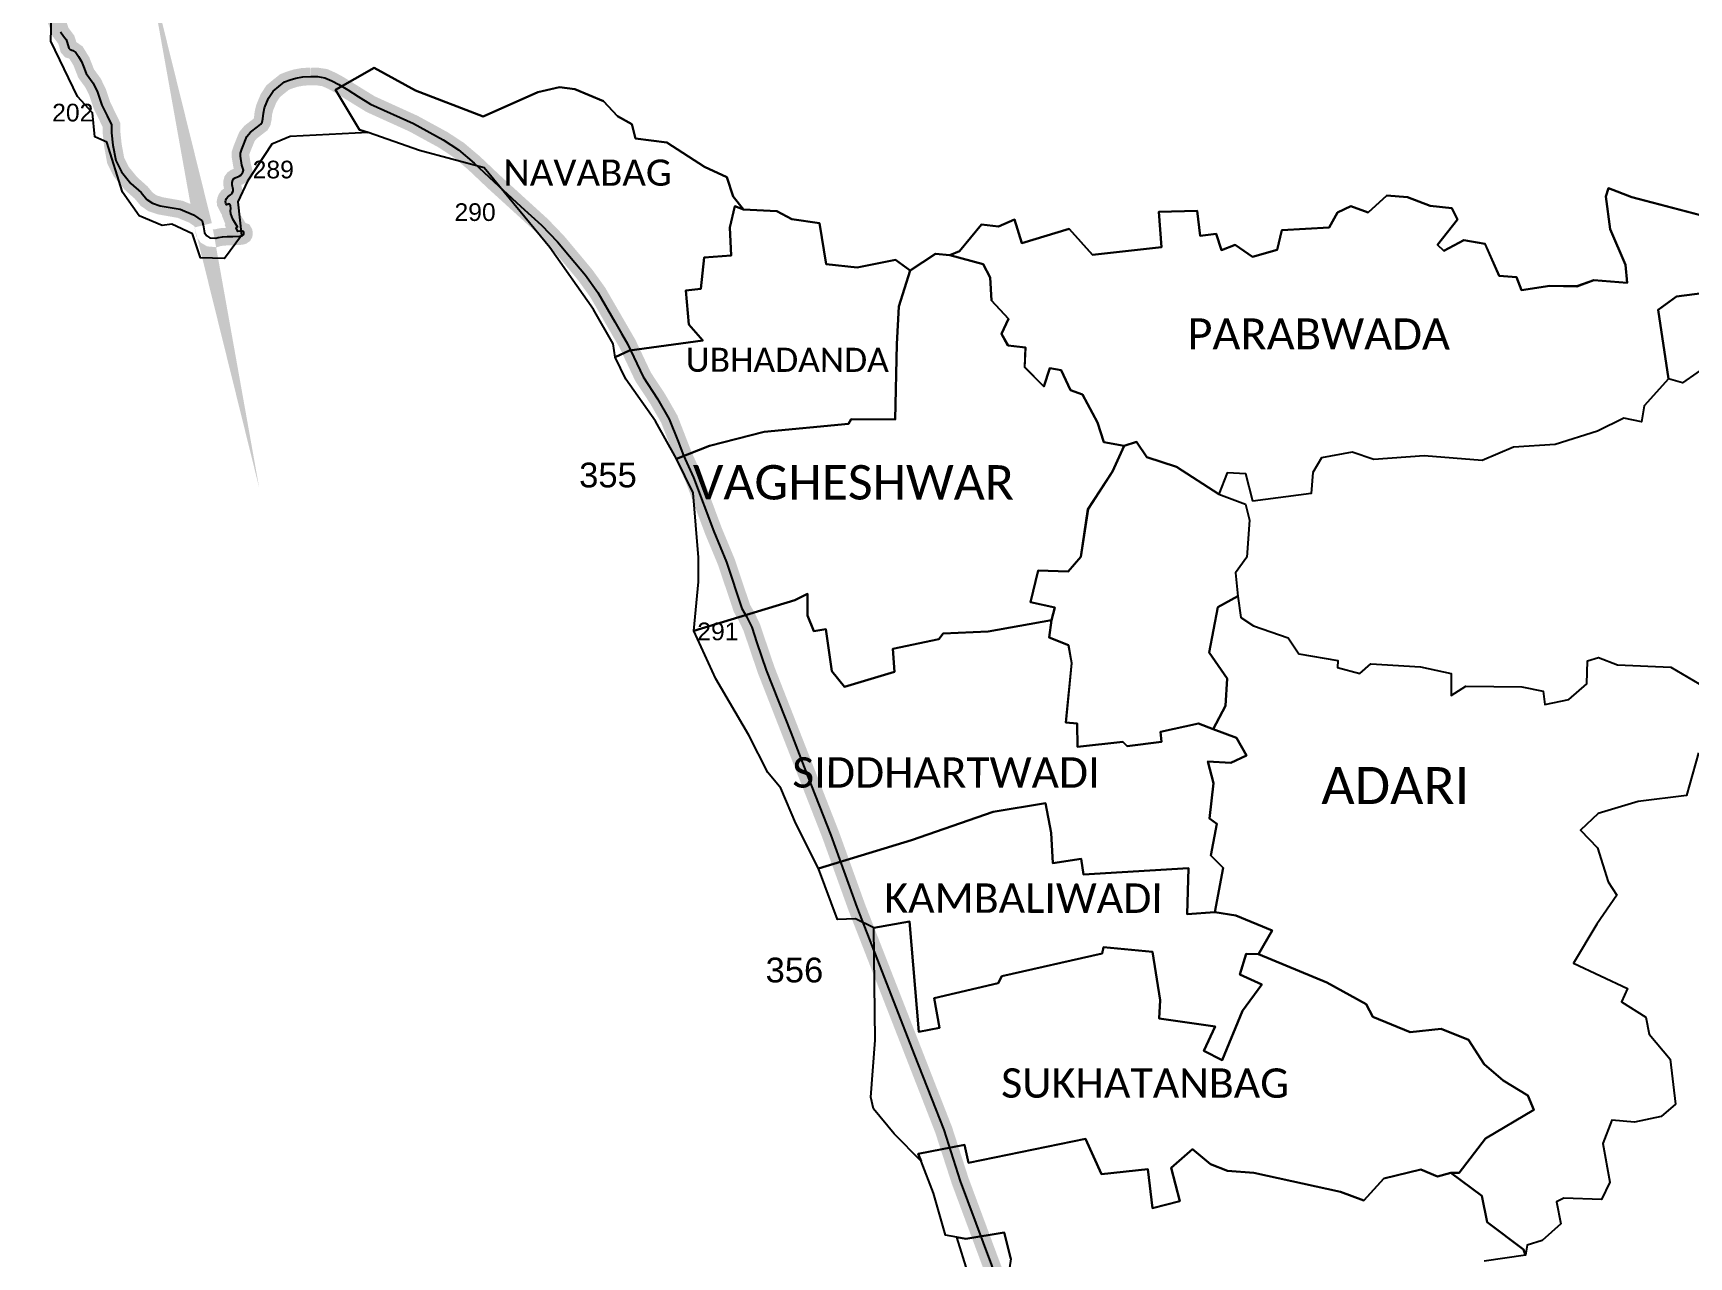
# Model space of a CAD drawing. Header units: metres. Extents: x 0 to 561379, y 0 to 4092696.
# Drawn here: x 351307 to 355990, y 1750328 to 1753790 of the extents above; entities that cross this region are included whole.
import ezdxf

# ---------------------------------------------------------------- set-up
doc = ezdxf.new("R2010")
doc.units = ezdxf.units.M
for name, color, linetype in [('ARTIFICIALLY PROTECTED', 10, 'Continuous'), ('COASTLINE', 5, 'Continuous'), ('NATURALLY PROTECTED', 3, 'Continuous'), ('UNPROTECTED DUE TO CREEK', 150, 'Continuous'), ('VILLAGE BOUNDRY', 32, 'Continuous'), ('VILLAGE NAME', 1, 'Continuous')]:
    doc.layers.add(name, color=color, linetype=linetype)
doc.styles.get("Standard").update_dxf_attribs({"font": 'arial.ttf'})
picture_1 = doc.add_image_def('image3.ecw', size_in_pixel=(712691, 1066842))

msp = doc.modelspace()

# ---------------------------------------------------------------- linework, layer by layer
at = {"layer": 'ARTIFICIALLY PROTECTED', "const_width": 50, "flags": 128}
for points in [[(351371.2478039928, 1753828.958870939), (351377.9477292674, 1753812.386112952), (351384.0641198658, 1753793.580855599), (351392.9534568579, 1753781.839655145), (351400.3509178307, 1753772.068952086), (351403.1124030158, 1753764.175426745), (351407.2394101163, 1753748.204013712), (351411.1663889973, 1753743.709836704), (351418.7861168235, 1753741.488570808), (351427.8868826073, 1753735.353745316), (351434.6588224354, 1753724.353314606), (351443.2113906008, 1753710.460407125), (351448.8649716891, 1753695.950011582), (351456.586304919, 1753676.132554729), (351476.355896688, 1753648.983644757), (351488.7151532613, 1753623.59819594), (351501.2443820005, 1753586.366169563), (351515.8340050431, 1753556.317523035), (351528.0274347274, 1753531.204053176), (351528.215026345, 1753522.728831798), (351528.5291874869, 1753508.535312606), (351532.2788120915, 1753472.973623384), (351540.2519576528, 1753429.742927082), (351556.167156306, 1753398.095365577), (351583.2580248655, 1753365.094595116), (351612.2040774307, 1753339.295984582), (351628.186643101, 1753320.07092303), (351644.4407496703, 1753308.968766897), (351665.8416963356, 1753301.928845978), (351722.4600466373, 1753291.910196014), (351760.3856043557, 1753276.204834087), (351784.7672824175, 1753259.41648766), (351787.8837842638, 1753246.835922051), (351787.5569904406, 1753248.155109825), (351791.5982979375, 1753225.574265369), (351797.7784444319, 1753216.734586971), (351806.6221791356, 1753211.515811952), (351823.6712165051, 1753209.917940313), (351830.3509153409, 1753211.946710409), (351842.2852414995, 1753214.183104702), (351855.3907173378, 1753214.715728582)], [(351855.3907173378, 1753214.715728582), (351871.6839451102, 1753215.377906919), (351890.0454733362, 1753216.124143723), (351895.6108992954, 1753216.698070153), (351898.9212108673, 1753217.745581172), (351901.5195048907, 1753219.588637164), (351902.483371441, 1753221.431693156), (351902.8606267359, 1753224.322260167), (351902.5258644826, 1753226.626471408), (351901.1857808765, 1753228.990967053), (351898.3345996118, 1753230.019405507), (351891.3209776999, 1753229.704569275), (351886.0328354486, 1753229.467188533), (351880.6419481264, 1753239.89042319), (351884.581363995, 1753242.529545823), (351880.2232362055, 1753250.028013648), (351877.2083030925, 1753254.575922546), (351871.5505100835, 1753264.127157234), (351865.6429409037, 1753279.079229364), (351864.8780661572, 1753287.245954966), (351865.5506999113, 1753293.837240688), (351864.9907026835, 1753301.356768733), (351861.5812279886, 1753307.893607429), (351857.8542516929, 1753305.949696625), (351857.4025932472, 1753306.815641872), (351853.7668976104, 1753304.919341099), (351852.9538720724, 1753306.478119877), (351851.4287724817, 1753309.402127506), (351851.1434860222, 1753313.034132123), (351852.085587844, 1753318.145965031), (351853.9013880551, 1753322.786209313), (351857.3329602575, 1753327.628861102), (351864.6003067642, 1753333.14342235), (351867.6461266372, 1753335.454631843), (351870.1212929082, 1753338.569821565), (351872.2075976028, 1753342.941406396), (351872.4770656705, 1753348.254603474), (351869.9202282729, 1753361.36935797), (351869.5160261711, 1753368.162007862), (351871.130761747, 1753374.443422297), (351873.6875991446, 1753377.940690162), (351878.0612731689, 1753381.101481629), (351889.9043947507, 1753385.809542859), (351894.1433347412, 1753388.499789038), (351900.2809881942, 1753397.149058311), (351901.4251910669, 1753402.32766483), (351897.4546827287, 1753416.855098529), (351893.2851825866, 1753441.905635955), (351893.4219894518, 1753451.156911063), (351897.1230297221, 1753462.523553295), (351911.4732407506, 1753497.80036488), (351921.7005903411, 1753510.175392968), (351941.0784536662, 1753525.133203456), (351950.4983459699, 1753532.404436694), (351954.2481872744, 1753538.752933383), (351956.1862845318, 1753547.684425496), (351958.0155581461, 1753564.148293908), (351961.5683909791, 1753579.321031955), (351972.7678984452, 1753606.395122789), (351985.4712450129, 1753625.764686608), (352001.5273961939, 1753639.153317242), (352018.0561529095, 1753652.236249939), (352034.0438992762, 1753658.353051397), (352048.0045297905, 1753662.595342726), (352049.3775993892, 1753663.012584715), (352069.3586709396, 1753666.678442342), (352092.4905027868, 1753668.007819283)], [(352214.7461824914, 1753618.150988051), (352225.6947725892, 1753611.263336351), (352261.3391794715, 1753589.392370471), (352382.2919945563, 1753534.463772227), (352466.7287772006, 1753488.349812277), (352510.3131643435, 1753459.776966882), (352553.8985879023, 1753422.91428204), (352609.3779174096, 1753370.272158297), (352686.5380258064, 1753299.988759583), (352744.7889620664, 1753246.92929837), (352789.6468727211, 1753200.248286799), (352824.1315304962, 1753159.023407164), (352868.8230877183, 1753105.596631722), (352880.8579678821, 1753088.811063405)], [(353307.2898343849, 1752176.101734036), (353311.7443634224, 1752162.843036083), (353324.9089149525, 1752139.679374831), (353339.2218150177, 1752109.457534251), (353354.0715783876, 1752065.644655529), (353357.9861349763, 1752054.095111687)], [(353975.9491810075, 1750416.852135675), (354038.1711986474, 1750249.482257186), (354087.0558154019, 1750143.921003549), (354171.99629605, 1749903.412890835), (354217.7208815012, 1749798.595015287), (354250.9255659538, 1749688.88492941), (354276.0307350794, 1749605.936083302), (354277.6894187347, 1749601.845504773)]]:
    msp.add_lwpolyline(points, dxfattribs=at)
at = {"layer": 'COASTLINE', "flags": 128}
msp.add_lwpolyline([(351384.0641198658, 1753793.580855599), (351392.9534568579, 1753781.839655145), (351400.3509178307, 1753772.068952086), (351403.1124030158, 1753764.175426745), (351407.2394101163, 1753748.204013712), (351411.1663889973, 1753743.709836704), (351418.7861168235, 1753741.488570808), (351427.8868826073, 1753735.353745316), (351434.6588224354, 1753724.353314606), (351443.2113906008, 1753710.460407125), (351448.8649716891, 1753695.950011582), (351456.586304919, 1753676.132554729), (351476.355896688, 1753648.983644757), (351488.7151532613, 1753623.59819594), (351501.2443820005, 1753586.366169563), (351515.8340050431, 1753556.317523035), (351528.0274347274, 1753531.204053176), (351528.215026345, 1753522.728831798), (351528.5291874869, 1753508.535312606), (351532.2788120915, 1753472.973623384), (351540.2519576528, 1753429.742927082), (351556.167156306, 1753398.095365577), (351583.2580248655, 1753365.094595116), (351612.2040774307, 1753339.295984582), (351628.186643101, 1753320.07092303), (351644.4407496703, 1753308.968766897), (351665.8416963356, 1753301.928845978), (351722.4600466373, 1753291.910196014), (351760.3856043557, 1753276.204834087), (351784.7672824175, 1753259.41648766), (351787.8837842638, 1753246.835922051), (351787.5569904406, 1753248.155109825), (351791.5982979375, 1753225.574265369), (351797.7784444319, 1753216.734586971), (351806.6221791356, 1753211.515811952), (351823.6712165051, 1753209.917940313), (351830.3509153409, 1753211.946710409), (351842.2852414995, 1753214.183104702), (351855.3907173378, 1753214.715728582), (351871.6839451102, 1753215.377906919), (351890.0454733362, 1753216.124143723), (351895.6108992954, 1753216.698070153), (351898.9212108673, 1753217.745581172), (351901.5195048907, 1753219.588637164), (351902.483371441, 1753221.431693156), (351902.8606267359, 1753224.322260167), (351902.5258644826, 1753226.626471408), (351901.1857808765, 1753228.990967053), (351898.3345996118, 1753230.019405507), (351891.3209776999, 1753229.704569275), (351886.0328354486, 1753229.467188533), (351880.6419481264, 1753239.89042319), (351884.581363995, 1753242.529545823), (351880.2232362055, 1753250.028013648), (351877.2083030925, 1753254.575922546), (351871.5505100835, 1753264.127157234), (351865.6429409037, 1753279.079229364), (351864.8780661572, 1753287.245954966), (351865.5506999113, 1753293.837240688), (351864.9907026835, 1753301.356768733), (351861.5812279886, 1753307.893607429), (351857.8542516929, 1753305.949696625), (351857.4025932472, 1753306.815641872), (351853.7668976104, 1753304.919341099), (351852.9538720724, 1753306.478119877), (351851.4287724817, 1753309.402127506), (351851.1434860222, 1753313.034132123), (351852.085587844, 1753318.145965031), (351853.9013880551, 1753322.786209313), (351857.3329602575, 1753327.628861102), (351864.6003067642, 1753333.14342235), (351867.6461266372, 1753335.454631843), (351870.1212929082, 1753338.569821565), (351872.2075976028, 1753342.941406396), (351872.4770656705, 1753348.254603474), (351869.9202282729, 1753361.36935797), (351869.5160261711, 1753368.162007862), (351871.130761747, 1753374.443422297), (351873.6875991446, 1753377.940690162), (351878.0612731689, 1753381.101481629), (351889.9043947507, 1753385.809542859), (351894.1433347412, 1753388.499789038), (351900.2809881942, 1753397.149058311), (351901.4251910669, 1753402.32766483), (351897.4546827287, 1753416.855098529), (351893.2851825866, 1753441.905635955), (351893.4219894518, 1753451.156911063), (351897.1230297221, 1753462.523553295), (351911.4732407506, 1753497.80036488), (351921.7005903411, 1753510.175392968), (351941.0784536662, 1753525.133203456), (351950.4983459699, 1753532.404436694), (351954.2481872744, 1753538.752933383), (351956.1862845318, 1753547.684425496), (351958.0155581461, 1753564.148293908), (351961.5683909791, 1753579.321031955), (351972.7678984452, 1753606.395122789), (351985.4712450129, 1753625.764686608), (352001.5273961939, 1753639.153317242), (352018.0561529095, 1753652.236249939), (352034.0438992762, 1753658.353051397), (352049.3775993892, 1753663.012584715), (352069.3586709396, 1753666.678442342), (352092.4905027868, 1753668.007819283), (352111.1587575459, 1753667.510981436), (352131.7962374919, 1753664.355389708), (352151.8035653764, 1753655.479448715), (352171.1019721971, 1753644.992141734), (352196.4130799146, 1753629.684164834), (352225.6947725892, 1753611.263336351), (352261.3391794715, 1753589.392370471), (352382.2919945563, 1753534.463772227), (352466.7287772006, 1753488.349812277), (352510.3131643435, 1753459.776966882), (352553.8985879023, 1753422.91428204), (352609.3779174096, 1753370.272158297), (352686.5380258064, 1753299.988759583), (352744.7889620664, 1753246.92929837), (352789.6468727211, 1753200.248286799), (352824.1315304962, 1753159.023407164), (352868.8230877183, 1753105.596631722), (352903.9282802953, 1753056.63390004), (352951.955781311, 1752973.638996839), (352970.8527287376, 1752940.983741219), (352987.9808065225, 1752911.385216879), (353031.9432315889, 1752818.306884723), (353073.2205575047, 1752755.777571562), (353106.2531969603, 1752698.208807348), (353130.8152113447, 1752634.995586345), (353146.1103649423, 1752595.631717018), (353174.6379740862, 1752532.927427223), (353231.7845897973, 1752380.238440654), (353267.7085536555, 1752293.913570348), (353311.7443634224, 1752162.843036083), (353324.9089149525, 1752139.679374831), (353339.2218150177, 1752109.457534251), (353354.0715783876, 1752065.644655529), (353380.2408808745, 1751988.43450426), (353449.5285685912, 1751811.406219095), (353497.1987106361, 1751689.610214958), (353563.0168720854, 1751521.446481429), (353636.5072787923, 1751317.296627595), (353714.8696293379, 1751116.544896747), (353799.1297221117, 1750900.684099464), (353847.7016101439, 1750776.250739245), (353882.2898260608, 1750687.641296523), (353929.1002857352, 1750542.870130694), (354038.1711986474, 1750249.482257186)], dxfattribs=at)
at = {"layer": 'NATURALLY PROTECTED', "const_width": 50, "flags": 128}
for points in [[(352880.8579678821, 1753088.811063405), (352903.9282802953, 1753056.63390004), (352951.955781311, 1752973.638996839), (352970.8527287376, 1752940.983741219), (352987.9808065225, 1752911.385216879), (353031.9432315889, 1752818.306884723), (353073.2205575047, 1752755.777571562), (353106.2531969603, 1752698.208807348), (353130.8152113447, 1752634.995586345), (353146.1103649423, 1752595.631717018), (353174.6379740862, 1752532.927427223), (353231.7845897973, 1752380.238440654), (353267.7085536555, 1752293.913570348), (353307.2525981751, 1752176.212565878)], [(353357.9861349763, 1752054.095111687), (353380.2408808745, 1751988.43450426), (353449.5285685912, 1751811.406219095), (353497.1987106361, 1751689.610214958), (353563.0168720854, 1751521.446481429), (353636.5072787923, 1751317.296627595), (353714.8696293379, 1751116.544896747), (353799.1297221117, 1750900.684099464), (353847.7016101439, 1750776.250739245), (353882.2898260608, 1750687.641296523), (353929.1002857352, 1750542.870130694), (353975.9491810075, 1750416.852135675)]]:
    msp.add_lwpolyline(points, dxfattribs=at)
at = {"layer": 'UNPROTECTED DUE TO CREEK', "const_width": 50, "flags": 128}
msp.add_lwpolyline([(352092.4905027868, 1753668.007819283), (352111.1587575459, 1753667.510981436), (352131.7962374919, 1753664.355389708), (352151.8035653764, 1753655.479448715), (352171.1019721971, 1753644.992141734), (352214.7461824914, 1753618.150988051)], dxfattribs=at)
at = {"layer": 'VILLAGE BOUNDRY'}
for points in [[(356109.4076977631, 1753252.867035351, 0), (355828.7875992487, 1753326.458496789, 0), (355762.6732039917, 1753352.208476943, 0), (355755.6938726294, 1753328.210329662, 0), (355767.5842547985, 1753235.781097472, 0), (355811.233859978, 1753134.897009957, 0), (355815.2991006478, 1753083.602733456, 0), (355721.1508228536, 1753091.616814501, 0), (355673.7534491285, 1753074.041597788, 0), (355597.2923498382, 1753075.318728098, 0), (355516.727881375, 1753063.621877566, 0), (355502.2107173339, 1753099.935856422, 0), (355454.0820890695, 1753103.275371132, 0), (355413.5979278394, 1753194.638471621, 0), (355353.7790895443, 1753204.59387878, 0), (355297.217774909, 1753174.175749367, 0), (355279.3517718235, 1753191.403405949, 0), (355335.3895484867, 1753263.474311228, 0), (355319.5447326706, 1753295.58910785, 0), (355258.2649588077, 1753302.093159158, 0), (355194.5421786511, 1753326.182950482, 0), (355135.9081060894, 1753330.655234866, 0), (355082.9133167532, 1753282.726134701, 0), (355034.2508133207, 1753300.424654698, 0), (354996.0326230882, 1753283.013212509, 0), (354973.0810260588, 1753240.600677255, 0), (354838.6921582407, 1753233.303788491, 0), (354825.6348119352, 1753177.260346876, 0), (354756.1538722112, 1753157.316414533, 0), (354706.8764600353, 1753191.059475813, 0), (354668.0679189835, 1753176.202058329, 0), (354653.3169219996, 1753222.319197884, 0), (354608.2186641356, 1753217.072878478, 0), (354599.0653244378, 1753287.860115222, 0), (354490.6068056111, 1753285.222168446, 0), (354498.4616616606, 1753185.065793428, 0), (354302.8435247813, 1753162.787361115, 0), (354237.2608941573, 1753236.322010649, 0), (354103.2947195208, 1753196.488892381, 0), (354082.3240700271, 1753262.773252235, 0), (354037.256606522, 1753243.474261665, 0), (353989.1645507175, 1753249.124543657, 0), (353926.9836146357, 1753173.48702475, 0), (353900.0065767419, 1753161.820810704, 0), (353859.0475156784, 1753166.300911272, 0), (353787.6839269205, 1753118.979441759, 0), (353745.5640080759, 1753149.30390896, 0), (353637.3789162695, 1753127.618664372, 0), (353549.654411366, 1753136.38950536, 0), (353531.5032395594, 1753252.545903339, 0), (353452.4924021578, 1753264.036516505, 0), (353410.8307616985, 1753286.80873566, 0), (353315.9110430181, 1753291.065093982, 0), (353286.5224301671, 1753327.901323478, 0), (353268.983005992, 1753383.231440542, 0), (353206.2010107221, 1753412.51481777, 0), (353099.0798574872, 1753480.717125267, 0), (353010.6992069361, 1753492.290944839, 0), (353000.2570783981, 1753532.77247492, 0), (352959.3432614479, 1753555.677923448, 0), (352919.6496877306, 1753598.083489922, 0), (352838.7077328956, 1753631.599988829, 0), (352795.8561721732, 1753637.745242215, 0), (352734.3747076911, 1753622.947968198, 0), (352579.6726785265, 1753554.902033293, 0), (352388.6167371365, 1753627.919056377, 0), (352271.2340923236, 1753692.072353223, 0), (352161.4981408557, 1753629.958577399, 0), (352229.7701517332, 1753516.855832605, 0), (352254.4675417998, 1753508.822976641, 0), (352033.6111334467, 1753498.127803968, 0), (351981.4533519873, 1753476.126031219, 0), (351913.1609649271, 1753371.563437093, 0), (351886.0195698777, 1753312.801906872, 0), (351896.1339168625, 1753217.478942439, 0), (351847.5146504969, 1753152.420663812, 0), (351779.8460416088, 1753154.854865345, 0), (351757.6735923284, 1753222.375213384, 0), (351698.9120592686, 1753249.516532225, 0), (351671.2806941458, 1753246.149322241, 0), (351606.3358235549, 1753273.284391141, 0), (351559.557896735, 1753340.531693671, 0), (351515.144091266, 1753481.755145419, 0), (351481.1248567455, 1753496.804574373, 0), (351474.3774408246, 1753564.49636168, 0), (351432.3267367604, 1753610.997801694, 0), (351357.0784301748, 1753767.306443824, 0), (351366.1786759617, 1754112.175809834, 0)], [(356078.8458592283, 1753061.127126932, 0), (355955.150989814, 1753045.213059494, 0), (355903.0734132457, 1753007.596418093, 0), (355932.557783081, 1752812.231970529, 0), (355932.557783081, 1752812.231970529, 0), (355863.8453890874, 1752735.996830118, 0), (355856.5922776426, 1752690.568860811, 0), (355806.1085955208, 1752701.182756004, 0), (355731.9729744142, 1752664.482554228, 0), (355611.9895034366, 1752626.528238435, 0), (355493.9170137734, 1752619.321194046, 0), (355405.8478796846, 1752581.162632653, 0), (355241.3194120561, 1752594.725093347, 0), (355099.4508010856, 1752584.575434756, 0), (355037.7825242185, 1752604.66795232, 0), (354951.4631903984, 1752588.849888047, 0), (354926.4527952878, 1752547.077338509, 0), (354921.5723898768, 1752487.914332789, 0), (354756.707203806, 1752466.076386336, 0), (354736.7536724387, 1752543.877532007, 0), (354683.7573239945, 1752546.875771258, 0), (354660.7659219085, 1752486.170272256, 0), (354541.3122657186, 1752563.619841922, 0), (354456.6634024769, 1752590.83340184, 0), (354427.3840247251, 1752634.174372184, 0), (354392.9296320507, 1752622.669409713, 0), (354335.4841284703, 1752633.221140271, 0), (354317.2072041028, 1752688.551153451, 0), (354274.6658309097, 1752767.716485665, 0), (354240.7964567444, 1752780.328425517, 0), (354215.0295979605, 1752836.702969616, 0), (354182.185350485, 1752842.22711958, 0), (354165.7838903438, 1752790.441425859, 0), (354111.4144711249, 1752845.784765731, 0), (354113.81009785, 1752901.312670134, 0), (354064.257458735, 1752906.724257936, 0), (354045.6234627406, 1752939.928024913, 0), (354065.924417794, 1752981.951605364, 0), (354017.4273081505, 1753034.380327891, 0), (354013.9904713768, 1753098.797720159, 0), (353994.1025202689, 1753136.767418654, 0), (353900.0175724542, 1753161.831803601, 0), (353926.9755293656, 1753173.495375678, 0), (353989.1567038952, 1753249.103682876, 0), (354037.2078086174, 1753243.480332387, 0), (354082.3149532948, 1753262.771209231, 0), (354103.3040180827, 1753196.469469191, 0), (354237.223054454, 1753236.316834718, 0), (354302.826072817, 1753162.755166211, 0), (354498.4275279964, 1753185.054065032, 0), (354490.6159026477, 1753285.237710322, 0), (354599.0170953535, 1753287.854784689, 0), (354608.1978075054, 1753217.09370398, 0), (354653.3205506573, 1753222.333779418, 0), (354668.015924497, 1753176.210693161, 0), (354706.8816881879, 1753191.006775371, 0), (354756.1434204977, 1753157.273552219, 0), (354825.6733650907, 1753177.293069548, 0), (354838.6732132027, 1753233.305570624, 0), (354973.1299091724, 1753240.624371266, 0), (354996.0012463119, 1753282.963957264, 0), (355034.2411448279, 1753300.420070068, 0), (355082.9640280821, 1753282.734437623, 0), (355135.8585957722, 1753330.633868089, 0), (355194.5197646338, 1753326.161630112, 0), (355258.3023105345, 1753302.072559886, 0), (355319.5209791397, 1753295.592580224, 0), (355335.3790963856, 1753263.514320999, 0), (355279.3300330191, 1753191.403767343, 0), (355297.2114316426, 1753174.138724542, 0), (355353.7421427605, 1753204.644127805, 0), (355413.5460562589, 1753194.632941506, 0), (355454.0842532241, 1753103.312090937, 0), (355502.2571007829, 1753099.904024462, 0), (355516.6963430876, 1753063.630600051, 0), (355597.3102191101, 1753075.282875256, 0), (355673.7711754397, 1753074.016810307, 0), (355721.1152874503, 1753091.636848032, 0), (355815.3113053908, 1753083.618698412, 0), (355811.2493409381, 1753134.872790227, 0), (355767.5581060517, 1753235.728488398, 0), (355755.7286686609, 1753328.191960545, 0), (355762.6298217805, 1753352.15730632, 0), (355828.7588794493, 1753326.505815401, 0), (356109.4199965016, 1753252.897715432, 0)], [(356053.5092838418, 1752857.773250312, 0), (355972.0118963309, 1752800.598014192, 0), (355932.5357197601, 1752812.215183598, 0), (355903.0801749586, 1753007.565283857, 0), (355955.1891909936, 1753045.24124986, 0), (356078.8649619045, 1753061.099786199, 0)], [(356017.7749709677, 1751753.933789497, 0), (355983.907171211, 1751633.438803451, 0), (355847.1330128422, 1751616.833973695, 0), (355733.5953525116, 1751582.709759342, 0), (355683.4873414576, 1751535.454717429, 0), (355732.1150218491, 1751485.574238237, 0), (355762.0223285267, 1751389.233086997, 0), (355786.2005048495, 1751351.459165885, 0), (355729.44581284, 1751269.947149066, 0), (355663.8249205486, 1751158.83970207, 0), (355817.0668117721, 1751087.265847855, 0), (355800.1158114716, 1751049.534499846, 0), (355868.6025609498, 1751006.276340012, 0), (355877.5100458123, 1750958.863856137, 0), (355937.6807026665, 1750888.109049347, 0), (355952.8222130108, 1750760.44023336, 0), (355911.4687524965, 1750725.631223322, 0), (355836.7078823263, 1750709.292583755, 0), (355772.052541927, 1750715.460629394, 0), (355746.4560104275, 1750649.128101035, 0), (355766.321551952, 1750540.016901114, 0), (355742.6578042342, 1750491.153635307, 0), (355636.9605156695, 1750494.597930098, 0), (355615.6843436941, 1750484.002091175, 0), (355628.4573033338, 1750421.406531354, 0), (355574.8142574952, 1750374.506156583, 0), (355533.168926878, 1750361.164455415, 0), (355528.0650015684, 1750333.647004684, 0), (355522.8097938184, 1750349.281494947, 0), (355419.5119673674, 1750426.178666051, 0), (355404.4650182716, 1750501.513026292, 0), (355316.512720965, 1750566.030674608, 0), (355340.1834173358, 1750565.878404196, 0), (355415.3581284744, 1750663.0932636, 0), (355551.8038645337, 1750744.313918031, 0), (355535.139088806, 1750784.584579338, 0), (355464.7192930265, 1750827.081662952, 0), (355411.2494950288, 1750873.674447778, 0), (355367.131194754, 1750942.00402081, 0), (355289.1429026036, 1750973.375406714, 0), (355202.2149421392, 1750963.755838086, 0), (355096.3494449959, 1751007.256995017, 0), (355077.7307034046, 1751043.336222134, 0), (354965.8735772948, 1751104.358395873, 0), (354773.059657928, 1751184.602827504, 0), (354811.7304041224, 1751251.6245394, 0), (354708.7544263497, 1751294.445188297, 0), (354649.6916789884, 1751303.899808216, 0), (354673.2060036523, 1751428.775466451, 0), (354638.4092995998, 1751463.963967742, 0), (354655.2706437242, 1751553.808497013, 0), (354633.9445433298, 1751568.551423749, 0), (354645.6251171391, 1751668.829995278, 0), (354629.4193117705, 1751730.010311866, 0), (354694.7300310401, 1751726.268627508, 0), (354739.206104513, 1751747.003465703, 0), (354711.039611101, 1751797.085982269, 0), (354644.4663077192, 1751820.862372233, 0), (354679.4893765124, 1751887.022274178, 0), (354684.3842232096, 1751964.884010061, 0), (354633.66458526, 1752038.569071162, 0), (354657.7305759491, 1752165.985976606, 0), (354714.5924415622, 1752197.483696319, 0), (354714.5924415622, 1752197.483696319, 0), (354723.3060266499, 1752137.126357936, 0), (354759.0321769387, 1752113.328212821, 0), (354856.7072123087, 1752079.503848069, 0), (354886.8328482507, 1752034.277180162, 0), (354997.5639310622, 1752015.306088798, 0), (354995.9402924577, 1751996.064529067, 0), (355059.125371684, 1751978.396430266, 0), (355090.1508598661, 1752006.189222382, 0), (355230.7266740238, 1751997.980594305, 0), (355318.2158504399, 1751978.939587417, 0), (355317.4949092109, 1751916.873085495, 0), (355359.4337079761, 1751942.936306636, 0), (355517.8305481611, 1751941.142789762, 0), (355577.730790991, 1751928.918856659, 0), (355583.2710474927, 1751891.043127311, 0), (355650.514219805, 1751904.773461039, 0), (355701.3542075613, 1751949.368232621, 0), (355703.7026235361, 1752014.85415668, 0), (355734.4986208495, 1752023.729186561, 0), (355788.1364824363, 1752003.690319459, 0), (355939.2129712368, 1751996.193257505, 0), (356019.6729976343, 1751949.871165116, 0)], [(356017.7749709677, 1751753.933789497, 0), (355983.907171211, 1751633.438803451, 0), (355847.1330128422, 1751616.833973695, 0), (355733.5953525116, 1751582.709759342, 0), (355683.4873414576, 1751535.454717429, 0), (355732.1150218491, 1751485.574238237, 0), (355762.0223285267, 1751389.233086997, 0), (355786.2005048495, 1751351.459165885, 0), (355729.44581284, 1751269.947149066, 0), (355663.8249205486, 1751158.83970207, 0), (355817.0668117721, 1751087.265847855, 0), (355800.1158114716, 1751049.534499846, 0), (355868.6025609498, 1751006.276340012, 0), (355877.5100458123, 1750958.863856137, 0), (355937.6807026665, 1750888.109049347, 0), (355952.8222130108, 1750760.44023336, 0), (355911.4687524965, 1750725.631223322, 0), (355836.7078823263, 1750709.292583755, 0), (355772.052541927, 1750715.460629394, 0), (355746.4560104275, 1750649.128101035, 0), (355766.321551952, 1750540.016901114, 0), (355742.6578042342, 1750491.153635307, 0), (355636.9605156695, 1750494.597930098, 0), (355615.6843436941, 1750484.002091175, 0), (355628.4573033338, 1750421.406531354, 0), (355574.8142574952, 1750374.506156583, 0), (355533.168926878, 1750361.164455415, 0), (355528.0650015684, 1750333.647004684, 0), (355522.8097938184, 1750349.281494947, 0), (355419.5119673674, 1750426.178666051, 0), (355404.4650182716, 1750501.513026292, 0), (355316.512720965, 1750566.030674608, 0), (355340.1834173358, 1750565.878404196, 0), (355415.3581284744, 1750663.0932636, 0), (355551.8038645337, 1750744.313918031, 0), (355535.139088806, 1750784.584579338, 0), (355464.7192930265, 1750827.081662952, 0), (355411.2494950288, 1750873.674447778, 0), (355367.131194754, 1750942.00402081, 0), (355289.1429026036, 1750973.375406714, 0), (355202.2149421392, 1750963.755838086, 0), (355096.3494449959, 1751007.256995017, 0), (355077.7307034046, 1751043.336222134, 0), (354965.8735772948, 1751104.358395873, 0), (354773.059657928, 1751184.602827504, 0), (354811.7304041224, 1751251.6245394, 0), (354708.7544263497, 1751294.445188297, 0), (354649.6916789884, 1751303.899808216, 0), (354673.2060036523, 1751428.775466451, 0), (354638.4092995998, 1751463.963967742, 0), (354655.2706437242, 1751553.808497013, 0), (354633.9445433298, 1751568.551423749, 0), (354645.6251171391, 1751668.829995278, 0), (354629.4193117705, 1751730.010311866, 0), (354694.7300310401, 1751726.268627508, 0), (354739.206104513, 1751747.003465703, 0), (354711.039611101, 1751797.085982269, 0), (354644.4663077192, 1751820.862372233, 0), (354679.4893765124, 1751887.022274178, 0), (354684.3842232096, 1751964.884010061, 0), (354633.66458526, 1752038.569071162, 0), (354657.7305759491, 1752165.985976606, 0), (354714.5924415622, 1752197.483696319, 0), (354714.5924415622, 1752197.483696319, 0), (354723.3060266499, 1752137.126357936, 0), (354759.0321769387, 1752113.328212821, 0), (354856.7072123087, 1752079.503848069, 0), (354886.8328482507, 1752034.277180162, 0), (354997.5639310622, 1752015.306088798, 0), (354995.9402924577, 1751996.064529067, 0), (355059.125371684, 1751978.396430266, 0), (355090.1508598661, 1752006.189222382, 0), (355230.7266740238, 1751997.980594305, 0), (355318.2158504399, 1751978.939587417, 0), (355317.4949092109, 1751916.873085495, 0), (355359.4337079761, 1751942.936306636, 0), (355517.8305481611, 1751941.142789762, 0), (355577.730790991, 1751928.918856659, 0), (355583.2710474927, 1751891.043127311, 0), (355650.514219805, 1751904.773461039, 0), (355701.3542075613, 1751949.368232621, 0), (355703.7026235361, 1752014.85415668, 0), (355734.4986208495, 1752023.729186561, 0), (355788.1364824363, 1752003.690319459, 0), (355939.2129712368, 1751996.193257505, 0), (356019.6729976343, 1751949.871165116, 0)], [(354071.8821358678, 1750323.213723779, 0), (354053.8228615476, 1750397.273158332, 0), (353945.1576247232, 1750379.704429179, 0), (353919.6873189933, 1750384.293393319, 0), (353887.5211915236, 1750390.057220843, 0), (353853.2893414947, 1750508.842890707, 0), (353818.4401196855, 1750598.829753808, 0), (353810.338143713, 1750619.787436806, 0), (353941.341470568, 1750644.911392686, 0), (353952.8892315006, 1750594.824990779, 0), (354283.3467590701, 1750662.007421826, 0), (354329.0440185656, 1750562.460223844, 0), (354459.4833904492, 1750576.460150894, 0), (354473.3186743174, 1750466.504470239, 0), (354550.6711434908, 1750486.098804925, 0), (354525.7081153853, 1750580.129925543, 0), (354586.4538427743, 1750632.953813788, 0), (354636.9502958824, 1750590.606677259, 0), (354684.7453503842, 1750572.212498147, 0), (354759.4473222768, 1750566.108010495, 0), (355005.184949217, 1750511.997430166, 0), (355070.6544760547, 1750487.990737639, 0), (355127.301145013, 1750550.012224866, 0), (355232.4458174349, 1750575.285297625, 0), (355279.1880990948, 1750556.067384128, 0), (355316.5508938485, 1750566.03706765, 0), (355404.4537652821, 1750501.495395672, 0), (355419.4651831489, 1750426.215700463, 0), (355522.8066452531, 1750349.291583734, 0), (355528.1010576572, 1750333.673991401, 0), (355411.250692298, 1750316.453223833, 0)]]:
    msp.add_polyline3d(points, dxfattribs=at)
for points in [[(353315.9110430181, 1753291.065093982, 0), (353291.3213453278, 1753300.660761656, 0), (353277.6275646936, 1753240.112713517, 0), (353281.0015270646, 1753161.141768369, 0), (353204.7422006116, 1753155.424488168, 0), (353195.4811534124, 1753066.882468929, 0), (353152.5629652182, 1753062.159397542, 0), (353161.6841499186, 1752966.201488294, 0), (353201.2219893049, 1752920.921318507, 0), (352994.0551492421, 1752892.454126482, 0), (352953.0374022481, 1752874.073908268, 0), (352947.0041147718, 1752911.231443563, 0), (352891.8387662431, 1753008.365075494, 0), (352768.3486976038, 1753183.999156628, 0), (352582.5961564826, 1753409.595783168, 0), (352399.8035671273, 1753458.408368439, 0), (352254.4675417998, 1753508.822976641, 0), (352229.7701517332, 1753516.855832605, 0), (352161.4981408557, 1753629.958577399, 0), (352271.2340923236, 1753692.072353223, 0), (352388.6167371365, 1753627.919056377, 0), (352579.6726785265, 1753554.902033293, 0), (352734.3747076911, 1753622.947968198, 0), (352795.8561721732, 1753637.745242215, 0), (352838.7077328956, 1753631.599988829, 0), (352919.6496877306, 1753598.083489922, 0), (352959.3432614479, 1753555.677923448, 0), (353000.2570783981, 1753532.77247492, 0), (353010.6992069361, 1753492.290944839, 0), (353099.0798574872, 1753480.717125267, 0), (353206.2010107221, 1753412.51481777, 0), (353268.983005992, 1753383.231440542, 0), (353286.5224301671, 1753327.901323478, 0)], [(353787.6839269205, 1753118.979441759, 0), (353755.7766321832, 1753016.820787462, 0), (353749.465760238, 1752910.011810055, 0), (353744.639311431, 1752697.479985249, 0), (353621.0309439922, 1752698.045667103, 0), (353613.4950980688, 1752684.846201416, 0), (353374.5375361602, 1752662.085375793, 0), (353220.2018072281, 1752623.086923306, 0), (353126.8623274962, 1752586.263834171, 0), (353066.9103066353, 1752692.650193175, 0), (352983.1506454343, 1752811.326356535, 0), (352953.0374022481, 1752874.073908268, 0), (352994.0551492421, 1752892.454126482, 0), (353201.2219893049, 1752920.921318507, 0), (353161.6841499186, 1752966.201488294, 0), (353152.5629652182, 1753062.159397542, 0), (353195.4811534124, 1753066.882468929, 0), (353204.7422006116, 1753155.424488168, 0), (353281.0015270646, 1753161.141768369, 0), (353277.6275646936, 1753240.112713517, 0), (353291.3213453278, 1753300.660761656, 0), (353315.9110430181, 1753291.065093982, 0), (353410.8307616985, 1753286.80873566, 0), (353452.4924021578, 1753264.036516505, 0), (353531.5032395594, 1753252.545903339, 0), (353549.654411366, 1753136.38950536, 0), (353637.3789162695, 1753127.618664372, 0), (353745.5640080759, 1753149.30390896, 0)], [(354392.9578463449, 1752622.660043352, 0), (354359.7849131894, 1752550.154969642, 0), (354290.5779691153, 1752443.524061509, 0), (354270.0903244914, 1752308.453350054, 0), (354234.3801991722, 1752267.64817421, 0), (354149.2916497504, 1752269.702949436, 0), (354128.3002100798, 1752180.094989146, 0), (354197.0351554074, 1752165.867316665, 0), (354186.8848438082, 1752129.342690854, 0), (354007.8580536482, 1752097.941058662, 0), (353880.57130557, 1752092.345231387, 0), (353869.0781495346, 1752075.541949963, 0), (353738.6552876228, 1752048.613595297, 0), (353743.2452916427, 1751983.896999325, 0), (353602.1912076497, 1751941.298955969, 0), (353565.5409770443, 1751985.298990411, 0), (353548.6711639026, 1752104.154180971, 0), (353514.8806121404, 1752098.658002755, 0), (353496.6575745381, 1752142.425314926, 0), (353497.0980154456, 1752204.074916324, 0), (353460.8244806116, 1752185.934959234, 0), (353175.2284704112, 1752099.824684015, 0), (353189.0627277665, 1752237.757669989, 0), (353188.4208411854, 1752306.890126353, 0), (353173.7800207771, 1752489.41393619, 0), (353126.8623274962, 1752586.263834171, 0), (353220.2018072281, 1752623.086923306, 0), (353374.5375361602, 1752662.085375793, 0), (353613.4950980688, 1752684.846201416, 0), (353621.0309439922, 1752698.045667103, 0), (353744.639311431, 1752697.479985249, 0), (353749.465760238, 1752910.011810055, 0), (353755.7766321832, 1753016.820787462, 0), (353787.6839269205, 1753118.979441759, 0), (353859.0475156784, 1753166.300911272, 0), (353900.0065767419, 1753161.820810704, 0), (353994.0948452792, 1753136.756514765, 0), (354013.9393911466, 1753098.815202131, 0), (354017.463948712, 1753034.398677967, 0), (354065.8869571744, 1752981.971875437, 0), (354045.6175040912, 1752939.901066412, 0), (354064.2854267021, 1752906.693538352, 0), (354113.8109309145, 1752901.309013464, 0), (354111.3655422372, 1752845.820268475, 0), (354165.8174650562, 1752790.399937527, 0), (354182.2313395626, 1752842.233680939, 0), (354215.0822319754, 1752836.726748422, 0), (354240.814463918, 1752780.363604185, 0), (354274.6815873893, 1752767.685403041, 0), (354317.2167540997, 1752688.586940254, 0), (354335.5057537985, 1752633.203186312, 0)], [(354660.7659219085, 1752486.170272256, 0), (354736.4119489352, 1752457.909313917, 0), (354747.5788880333, 1752412.583692925, 0), (354739.510888724, 1752307.745313982, 0), (354707.9510131649, 1752263.581134649, 0), (354714.5924415622, 1752197.483696319, 0), (354657.7305759491, 1752165.985976606, 0), (354633.66458526, 1752038.569071162, 0), (354684.3842232096, 1751964.884010061, 0), (354679.4893765124, 1751887.022274178, 0), (354644.4663077192, 1751820.862372233, 0), (354603.1218184336, 1751837.173218637, 0), (354495.5435989806, 1751813.859743904, 0), (354498.4632968561, 1751785.073377197, 0), (354401.3488281852, 1751773.310211851, 0), (354388.8931856996, 1751785.008546395, 0), (354261.1360018668, 1751771.674239359, 0), (354259.6358096806, 1751837.627905501, 0), (354228.268682668, 1751839.933593235, 0), (354244.3558811992, 1752008.34037466, 0), (354235.1490484937, 1752058.521930954, 0), (354181.0961886974, 1752080.448280123, 0), (354186.8756707525, 1752129.315531895, 0), (354197.0736402102, 1752165.87259913, 0), (354128.2981009109, 1752180.149550467, 0), (354149.3366953246, 1752269.745476335, 0), (354234.3636821534, 1752267.644630111, 0), (354270.0798840135, 1752308.461937381, 0), (354290.5559857211, 1752443.536374957, 0), (354359.7935006911, 1752550.190983975, 0), (354392.9296320507, 1752622.669409713, 0), (354427.3840247251, 1752634.174372184, 0), (354456.6634024769, 1752590.83340184, 0), (354541.3122657186, 1752563.619841922, 0), (354660.7659219085, 1752486.170272256, 0)], [(354660.7659219085, 1752486.170272256, 0), (354736.4119489352, 1752457.909313917, 0), (354747.5788880333, 1752412.583692925, 0), (354739.510888724, 1752307.745313982, 0), (354707.9510131649, 1752263.581134649, 0), (354714.5924415622, 1752197.483696319, 0), (354657.7305759491, 1752165.985976606, 0), (354633.66458526, 1752038.569071162, 0), (354684.3842232096, 1751964.884010061, 0), (354679.4893765124, 1751887.022274178, 0), (354644.4663077192, 1751820.862372233, 0), (354603.1218184336, 1751837.173218637, 0), (354495.5435989806, 1751813.859743904, 0), (354498.4632968561, 1751785.073377197, 0), (354401.3488281852, 1751773.310211851, 0), (354388.8931856996, 1751785.008546395, 0), (354261.1360018668, 1751771.674239359, 0), (354259.6358096806, 1751837.627905501, 0), (354228.268682668, 1751839.933593235, 0), (354244.3558811992, 1752008.34037466, 0), (354235.1490484937, 1752058.521930954, 0), (354181.0961886974, 1752080.448280123, 0), (354186.8756707525, 1752129.315531895, 0), (354197.0736402102, 1752165.87259913, 0), (354128.2981009109, 1752180.149550467, 0), (354149.3366953246, 1752269.745476335, 0), (354234.3636821534, 1752267.644630111, 0), (354270.0798840135, 1752308.461937381, 0), (354290.5559857211, 1752443.536374957, 0), (354359.7935006911, 1752550.190983975, 0), (354392.9296320507, 1752622.669409713, 0), (354427.3840247251, 1752634.174372184, 0), (354456.6634024769, 1752590.83340184, 0), (354541.3122657186, 1752563.619841922, 0), (354660.7659219085, 1752486.170272256, 0)], [(354574.5786495147, 1751428.134407735, 0), (354277.7966062896, 1751410.41712844, 0), (354271.1212230556, 1751454.811891168, 0), (354191.4457299953, 1751441.87448244, 0), (354185.9322143958, 1751527.940311692, 0), (354170.2611441875, 1751611.957535076, 0), (354022.5142597724, 1751587.210569796, 0), (353791.0678069745, 1751506.886058564, 0), (353528.3278880012, 1751426.838495425, 0), (353463.9520567808, 1751554.846789969, 0), (353421.8773556388, 1751654.310201603, 0), (353385.0327340883, 1751698.93260367, 0), (353330.7160477283, 1751804.06887561, 0), (353237.3807259902, 1751963.983932341, 0), (353175.2284704112, 1752099.824684015, 0), (353460.8244806116, 1752185.934959234, 0), (353497.0980154456, 1752204.074916324, 0), (353496.6575745381, 1752142.425314926, 0), (353514.8806121404, 1752098.658002755, 0), (353548.6711639026, 1752104.154180971, 0), (353565.5409770443, 1751985.298990411, 0), (353602.1912076497, 1751941.298955969, 0), (353743.2452916427, 1751983.896999325, 0), (353738.6552876228, 1752048.613595297, 0), (353869.0781495346, 1752075.541949963, 0), (353880.57130557, 1752092.345231387, 0), (354007.8580536482, 1752097.941058662, 0), (354186.8848438082, 1752129.342690854, 0), (354181.1189343238, 1752080.437842601, 0), (354235.1989462662, 1752058.552919575, 0), (354244.3123331502, 1752008.314102533, 0), (354228.3161846523, 1751839.941915357, 0), (354259.6320930453, 1751837.665880565, 0), (354261.1131346425, 1751771.6659787, 0), (354388.8756382219, 1751785.011315554, 0), (354401.3720022049, 1751773.283175196, 0), (354498.4228843914, 1751785.101299876, 0), (354495.5433976806, 1751813.861736806, 0), (354603.1463676866, 1751837.226279594, 0), (354644.4868199173, 1751820.821190629, 0), (354711.0158737066, 1751797.07562456, 0), (354739.2384218843, 1751747.048731496, 0), (354694.6877549108, 1751726.256840657, 0), (354629.4423880486, 1751729.968117877, 0), (354645.6717257036, 1751668.81608463, 0), (354633.9174742763, 1751568.506234782, 0), (354655.2535779655, 1751553.753285379, 0), (354638.4482307513, 1751464.004986189, 0), (354673.1893899554, 1751428.790178874, 0), (354649.6533132933, 1751303.929708873, 0), (354571.1536537287, 1751297.625839783, 0)], [(354649.8687763395, 1750980.223368268, 0), (354491.6661283113, 1751002.952236341, 0), (354494.4617348094, 1751055.008971301, 0), (354473.2757898149, 1751191.427566606, 0), (354334.7291528878, 1751204.44380729, 0), (354330.8645188279, 1751186.850877611, 0), (354046.7768934844, 1751122.681340792, 0), (354036.1324939114, 1751102.577460516, 0), (353855.6713847638, 1751059.854783896, 0), (353870.7752613865, 1750976.331263049, 0), (353812.4442468811, 1750964.816958834, 0), (353785.931265517, 1751277.365185424, 0), (353684.636156568, 1751259.690704172, 0), (353632.8931763823, 1751284.848732596, 0), (353582.0795277852, 1751282.536344223, 0), (353528.3278880012, 1751426.838495425, 0), (353791.0678069745, 1751506.886058564, 0), (354022.5142597724, 1751587.210569796, 0), (354170.2611441875, 1751611.957535076, 0), (354185.9322143958, 1751527.940311692, 0), (354191.4457299953, 1751441.87448244, 0), (354271.1212230556, 1751454.811891168, 0), (354277.7966062896, 1751410.41712844, 0), (354574.5786495147, 1751428.134407735, 0), (354571.1536537287, 1751297.625839783, 0), (354649.6533132933, 1751303.929708873, 0), (354708.7166474095, 1751294.466454826, 0), (354811.7438886156, 1751251.639389243, 0), (354773.0144328879, 1751184.632108368, 0), (354737.7797386092, 1751185.490752688, 0), (354720.246244428, 1751127.649646721, 0), (354782.2098933894, 1751098.794915866, 0), (354727.3833606766, 1751024.676688581, 0), (354670.2271881901, 1750884.642014588, 0), (354618.5264550442, 1750911.674287526, 0)], [(355551.8442756742, 1750744.268626528, 0), (355415.4037558481, 1750663.126273968, 0), (355340.1609223358, 1750565.86150978, 0), (355316.5508938485, 1750566.03706765, 0), (355279.1880990948, 1750556.067384128, 0), (355232.4458174349, 1750575.285297625, 0), (355127.301145013, 1750550.012224866, 0), (355070.6544760547, 1750487.990737639, 0), (355005.184949217, 1750511.997430166, 0), (354759.4473222768, 1750566.108010495, 0), (354684.7453503842, 1750572.212498147, 0), (354636.9502958824, 1750590.606677259, 0), (354586.4538427743, 1750632.953813788, 0), (354525.7081153853, 1750580.129925543, 0), (354550.6711434908, 1750486.098804925, 0), (354473.3186743174, 1750466.504470239, 0), (354459.4833904492, 1750576.460150894, 0), (354329.0440185656, 1750562.460223844, 0), (354283.3467590701, 1750662.007421826, 0), (353952.8892315006, 1750594.824990779, 0), (353941.341470568, 1750644.911392686, 0), (353810.338143713, 1750619.787436806, 0), (353818.4401196855, 1750598.829753808, 0), (353741.8870043339, 1750676.050238814, 0), (353683.6387153275, 1750747.165843868, 0), (353676.6493021593, 1750780.439699927, 0), (353688.2265340834, 1750941.641892157, 0), (353684.636156568, 1751259.690704172, 0), (353785.931265517, 1751277.365185424, 0), (353812.4442468811, 1750964.816958834, 0), (353870.7752613865, 1750976.331263049, 0), (353855.6713847638, 1751059.854783896, 0), (354036.1324939114, 1751102.577460516, 0), (354046.7768934844, 1751122.681340792, 0), (354330.8645188279, 1751186.850877611, 0), (354334.7291528878, 1751204.44380729, 0), (354473.2757898149, 1751191.427566606, 0), (354494.4617348094, 1751055.008971301, 0), (354491.6661283113, 1751002.952236341, 0), (354649.8687763395, 1750980.223368268, 0), (354618.5264550442, 1750911.674287526, 0), (354670.2271881901, 1750884.642014588, 0), (354727.3833606766, 1751024.676688581, 0), (354782.2098933894, 1751098.794915866, 0), (354720.246244428, 1751127.649646721, 0), (354737.7797386092, 1751185.490752688, 0), (354773.0144328879, 1751184.632108368, 0), (354965.8302940294, 1751104.389876661, 0), (355077.6778433111, 1751043.360904497, 0), (355096.3146798727, 1751007.280675557, 0), (355202.2223119861, 1750963.735985407, 0), (355289.1161554797, 1750973.38011526, 0), (355367.1583813929, 1750942.017676387, 0), (355411.1972587454, 1750873.679652002, 0), (355464.676067904, 1750827.055718272, 0), (355535.0971205409, 1750784.554200709, 0)], [(354385.8146864923, 1749807.941311757, 0), (354336.5106578449, 1749754.057743936, 0), (354334.7100030038, 1749674.282492711, 0), (354378.7493182637, 1749605.945450496, 0), (354336.6671194371, 1749548.51954512, 0), (354302.738438684, 1749533.029076434, 0), (354259.2048978197, 1749606.430600001, 0), (354108.4247251193, 1749883.495676963, 0), (354035.8028514767, 1750073.678541023, 0), (353950.9677155213, 1750283.836999601, 0), (353919.6873189933, 1750384.293393319, 0), (353945.1576247232, 1750379.704429179, 0), (354053.8228615476, 1750397.273158332, 0), (354071.8821358678, 1750323.213723779, 0), (354062.4700111361, 1750259.592121135, 0), (354099.4462945426, 1750158.012428153, 0), (354106.0985979718, 1750098.81596113, 0), (354160.5506740029, 1750048.955970937, 0), (354196.4849234177, 1749962.479220736, 0), (354182.0307451516, 1749908.607262576, 0), (354375.9000396298, 1749941.67300604, 0)]]:
    msp.add_polyline3d(points, close=True, dxfattribs=at)

# ---------------------------------------------------------------- texts
at = {"layer": 'ARTIFICIALLY PROTECTED', "char_height": 50, "attachment_point": 1}
for s, width, heights, insert in [('\\pxt1;202', 70.18295091297477, [0], (351360.5, 1753590.557298772)), ('289', 84.3741295307409, [74.18822369209585], (351927.6442026127, 1753429.445423865)), ('290', 84.3741295307409, [74.18822369209585], (352498.4985910295, 1753309.008716692)), ('291', 84.3741295307409, [74.18822369209585], (353185.3923141118, 1752122.899970301))]:
    msp.add_mtext_dynamic_manual_height_columns(s, width=width, gutter_width=1, heights=heights, dxfattribs=dict(at, insert=insert))
at = {"layer": 'NATURALLY PROTECTED', "char_height": 70, "attachment_point": 1}
for s, insert in [('355', (352851.1403125199, 1752575.238707386)), ('356', (353378.5218994609, 1751174.860282474))]:
    msp.add_mtext_dynamic_manual_height_columns(s, width=95.17246124148369, gutter_width=1, heights=[0], dxfattribs=dict(at, insert=insert))
at = {"layer": 'VILLAGE NAME', "attachment_point": 1, "rotation": 359.97929653435835}
for s, width, gutter_width, insert, char_height in [('{\\fCalibri|b0|i0|c0|p34;NAVABAG}', 730.6771970063518, 370.2332948823043, (352637.0014086664, 1753432.871668855), 74.04665897646086), ('{\\fCalibri|b0|i0|c0|p34;PARABWADA}', 867.2817495298536, 439.4506644456509, (354571.6527373175, 1752983.416083181), 87.89013288913019), ('{\\fCalibri|b0|i0|c0|p34;UBHADANDA}', 671.3792614447746, 340.1870991714911, (353152.3500859173, 1752900.255614526), 68.03741983429822), ('{\\fCalibri|b0|i0|c0|p34;VAGHESHWAR}', 960.9619891199607, 486.9183340416237, (353173.0617944362, 1752568.44234521), 97.38366680832475), ('{\\fCalibri|b0|i0|c0|p34;SIDDHARTWADI}', 846.212777940873, 428.775040787038, (353454.2450764526, 1751741.614820469), 85.75500815740762), ('{\\fCalibri|b0|i0|c0|p34;ADARI}', 576.5213057688791, 522.6665683078853, (354950.6347287704, 1751714.128405063), 104.5333136615771), ('{\\fCalibri|b0|i0|c0|p34;KAMBALIWADI}', 820.2131276398089, 415.6010478990856, (353714.3133802906, 1751384.935315303), 83.12020957981714), ('{\\fCalibri|b0|i0|c0|p34;SUKHATANBAG}', 820.2131276398089, 415.6010478990856, (354044.9863534046, 1750861.751070062), 83.12020957981714)]:
    msp.add_mtext_dynamic_manual_height_columns(s, width=width, gutter_width=gutter_width, heights=[0], dxfattribs=dict(at, insert=insert, char_height=char_height))

# ---------------------------------------------------------------- pictures from other files: only their frames are drawn
image = msp.add_image(picture_1, insert=(338159.96899, 1738777.36972), size_in_units=(21380.730000000036, 32005.26000000001))
image.dxf.flags = 7

doc.saveas('drawing.dxf')
